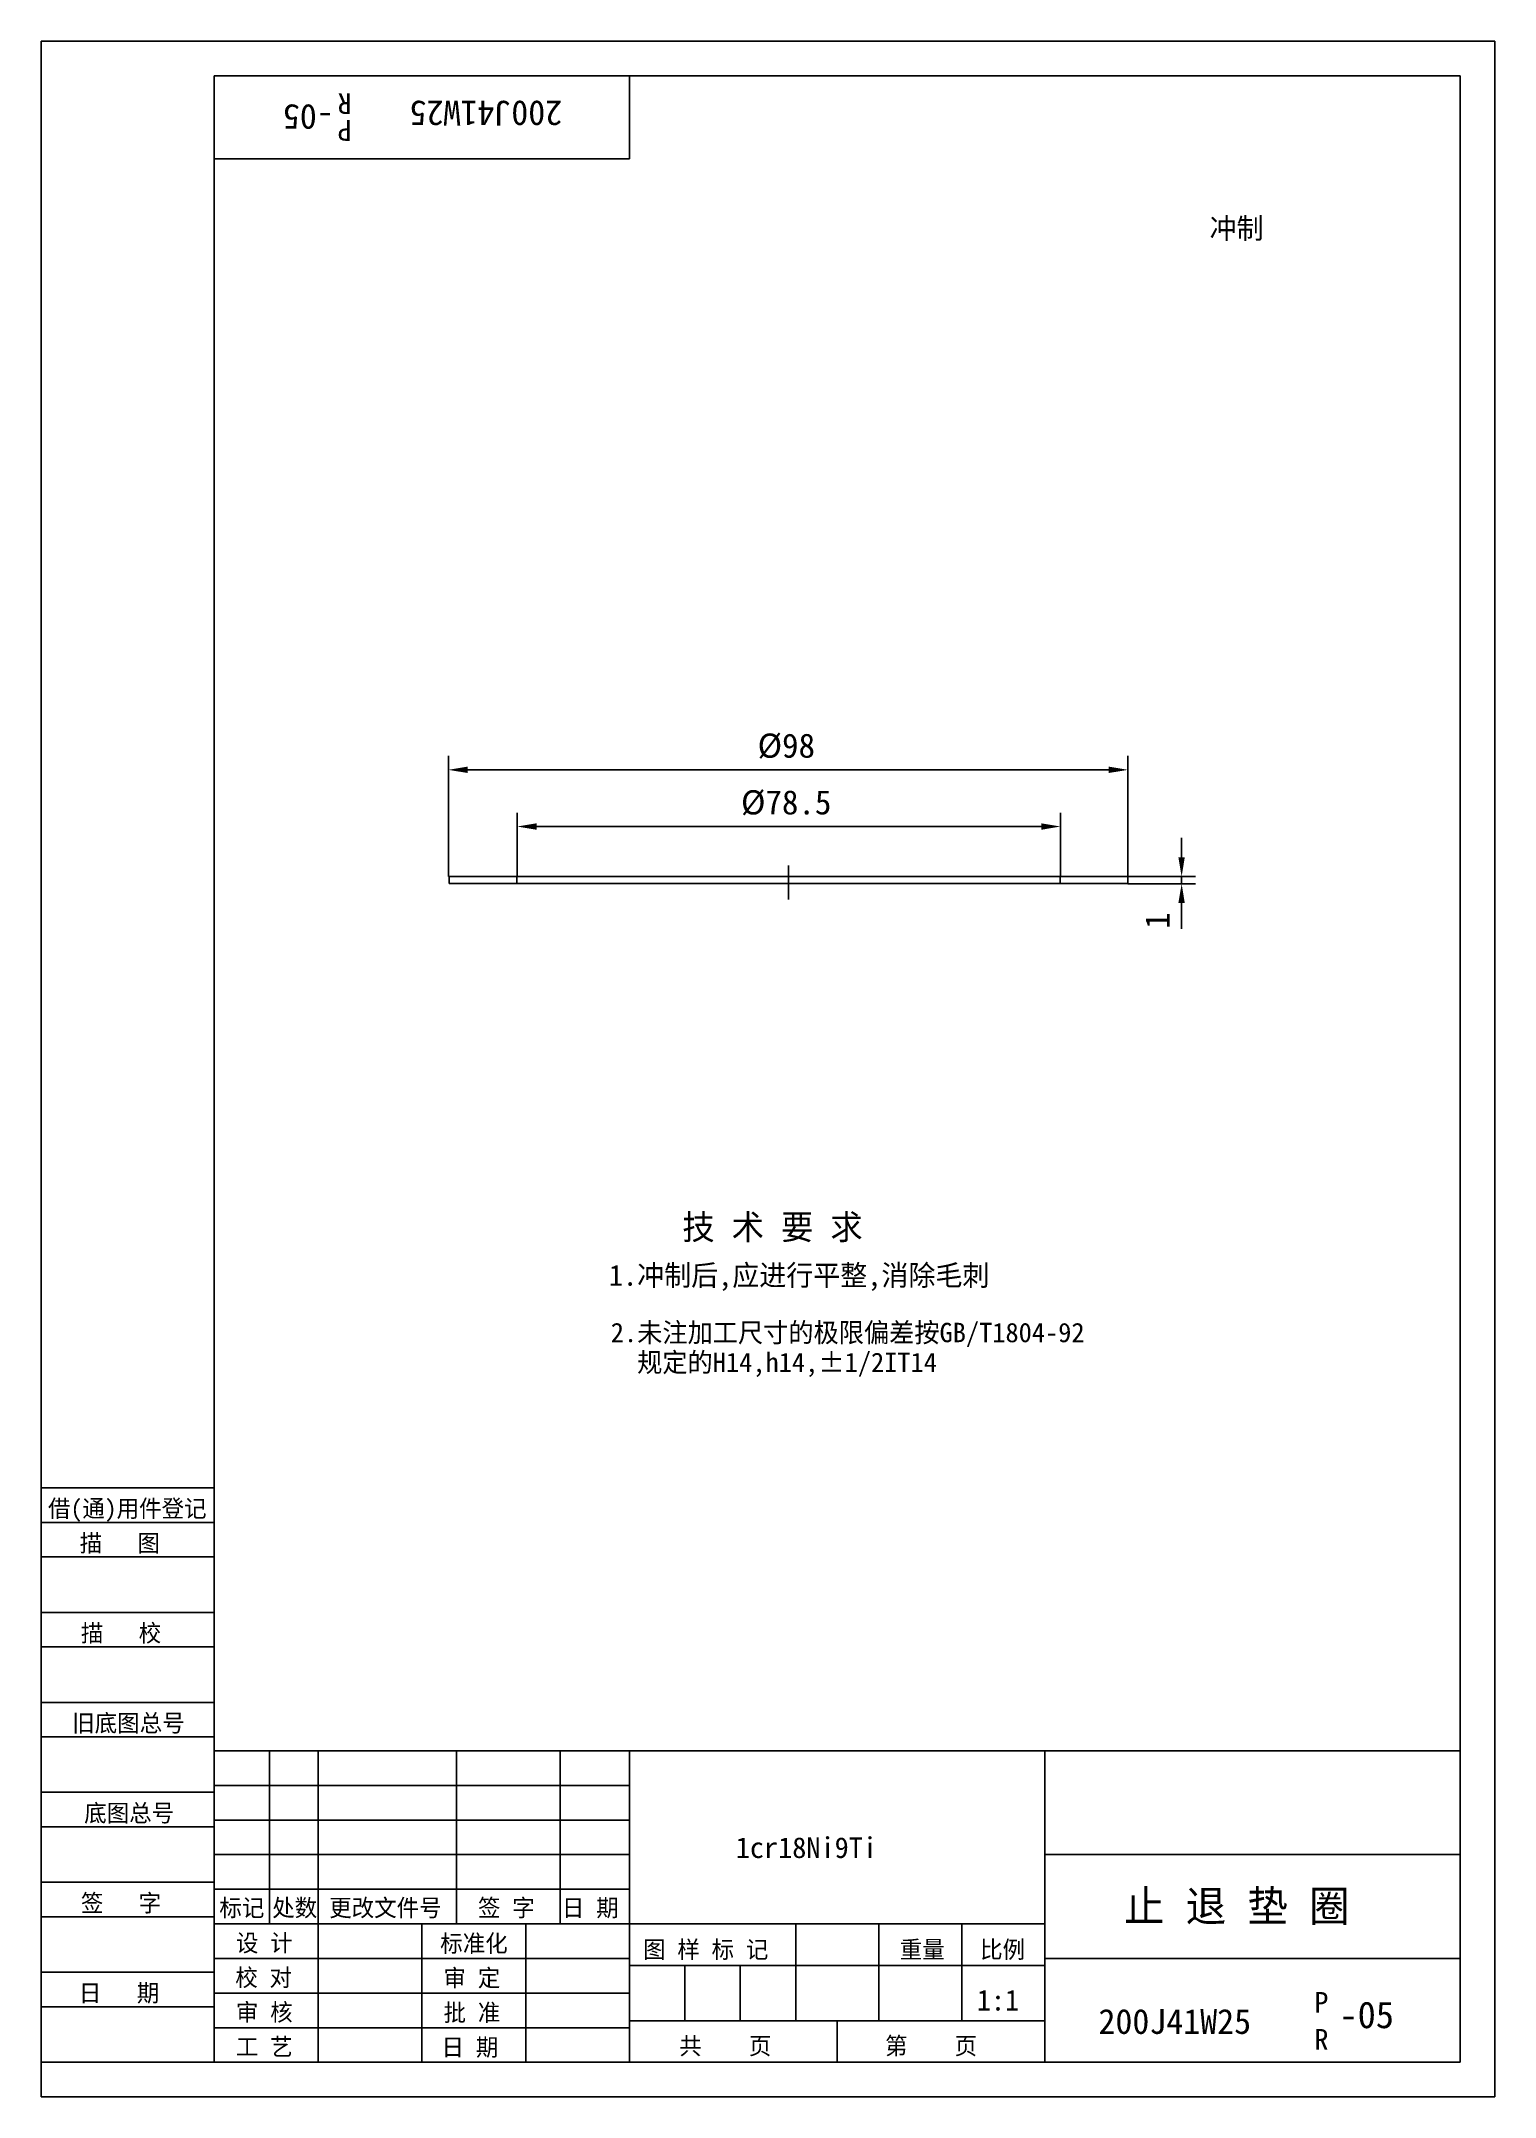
# Model space of a CAD drawing. Header units: metres. Extents: x 0 to 210, y 0 to 297.
import ezdxf

# ---------------------------------------------------------------- set-up
doc = ezdxf.new("R2010")
doc.units = ezdxf.units.M
for name, color, linetype in [('C', 6, 'Continuous'), ('D', 1, 'Continuous'), ('FL', 5, 'Continuous'), ('T', 7, 'Continuous'), ('TL', 4, 'Continuous')]:
    doc.layers.add(name, color=color, linetype=linetype)

# ---------------------------------------------------------------- blocks, each defined once
blk = doc.blocks.new('TUKUN4')
at = {"layer": 'FL'}
for p, q in [((0, 297), (0, 0)), ((210, 297), (0, 297)), ((210, 0), (210, 297)), ((0, 78), (25, 78)), ((0, 70), (25, 70)), ((0, 65), (25, 65)), ((0, 57), (25, 57)), ((0, 52), (25, 52)), ((33, 25), (33, 50)), ((40, 5), (40, 50)), ((60, 25), (60, 50)), ((75, 25), (75, 50)), ((25, 45), (85, 45)), ((0, 44), (25, 44)), ((0, 39), (25, 39)), ((25, 40), (85, 40)), ((25, 35), (85, 35)), ((0, 31), (25, 31)), ((25, 30), (85, 30)), ((0, 26), (25, 26)), ((70, 5), (70, 25)), ((0, 18), (25, 18)), ((25, 20), (85, 20)), ((25, 15), (85, 15)), ((0, 13), (25, 13)), ((25, 10), (85, 10)), ((0, 0), (210, 0))]:
    blk.add_line(p, q, dxfattribs=at)
at = {"layer": 'TL'}
for p, q in [((25, 5), (25, 292)), ((205, 292), (25, 292)), ((85, 292), (85, 280)), ((205, 5), (205, 292)), ((85, 280), (25, 280)), ((0, 88), (25, 88)), ((0, 83), (25, 83)), ((205, 50), (25, 50)), ((85, 5), (85, 50)), ((145, 5), (145, 50)), ((205, 35), (145, 35)), ((145, 25), (25, 25)), ((55, 5), (55, 25)), ((109, 11), (109, 25)), ((121, 11), (121, 25)), ((133, 11), (133, 25)), ((85, 19), (145, 19)), ((93, 11), (93, 19)), ((101, 11), (101, 19)), ((205, 20), (145, 20)), ((145, 11), (85, 11)), ((115, 5), (115, 11)), ((0, 5), (205, 5))]:
    blk.add_line(p, q, dxfattribs=at)
at = {"layer": 'T'}
for s, p in [('借(通)用件登记', (1, 83.76)), ('描   图', (5.56, 78.76)), ('描   校', (5.74, 65.76)), ('旧底图总号', (4.49, 52.76)), ('底图总号', (6.22, 39.76)), ('签   字', (5.74, 26.76)), ('标记', (25.75, 26.07)), ('处数', (33.38, 26.07)), ('更改文件号', (41.61, 26.07)), ('签 字', (63.1, 26.07)), ('日 期', (75.23, 26.07)), ('设 计', (28.14, 20.99)), ('标准化', (57.65, 20.93)), ('图 样 标 记', (86.95, 20.04)), ('重量', (124.03, 20.04)), ('比例', (135.64, 20.04)), ('校 对', (28.05, 15.99)), ('审 定', (58.13, 15.93)), ('日   期', (5.45, 13.76)), ('审 核', (28.14, 10.99)), ('批 准', (58.13, 10.93)), ('共    页', (92.18, 6.13)), ('第    页', (121.9, 6.13)), ('工 艺', (28.14, 5.99)), ('日 期', (57.84, 5.93))]:
    blk.add_text(s, height=2.5, dxfattribs=at).set_placement(p)

msp = doc.modelspace()

# ---------------------------------------------------------------- linework, layer by layer
at = {"layer": 'C'}
msp.add_line((107.94, 177.9), (107.94, 172.99), dxfattribs=at)
at = {"layer": 'D'}
for p, q in [((58.83, 176.33), (58.83, 193.72)), ((157, 176.33), (157, 193.72)), ((61.63, 191.72), (154.2, 191.72)), ((68.79, 176.33), (68.79, 185.53)), ((147.26, 176.33), (147.26, 185.53)), ((71.59, 183.53), (144.46, 183.53)), ((164.75, 179.1), (164.75, 181.9)), ((157, 176.3), (166.75, 176.3)), ((157, 175.26), (166.75, 175.26)), ((164.75, 176.3), (164.75, 175.26)), ((164.75, 172.46), (164.75, 169.66)), ((164.75, 169.66), (164.75, 168.74))]:
    msp.add_line(p, q, dxfattribs=at)
for points in [[(61.63, 192.19), (61.63, 191.26), (58.83, 191.72)], [(154.2, 192.19), (154.2, 191.26), (157, 191.72)], [(71.59, 184), (71.59, 183.06), (68.79, 183.53)], [(144.46, 184), (144.46, 183.06), (147.26, 183.53)], [(164.28, 179.1), (165.21, 179.1), (164.75, 176.3)], [(164.28, 172.46), (165.21, 172.46), (164.75, 175.26)]]:
    msp.add_solid(points, dxfattribs=at)
at = {"layer": 'TL'}
for p, q in [((58.94, 176.32), (68.69, 176.32)), ((58.94, 175.32), (58.94, 176.32)), ((68.69, 175.32), (58.94, 175.32)), ((68.69, 176.32), (107.94, 176.32)), ((107.94, 175.32), (68.69, 175.32)), ((68.7, 175.3), (68.7, 176.26)), ((147.22, 176.32), (107.97, 176.32)), ((107.97, 175.32), (147.22, 175.32)), ((147.2, 175.3), (147.2, 176.26)), ((156.97, 176.32), (147.22, 176.32)), ((147.22, 175.32), (156.97, 175.32)), ((156.97, 175.32), (156.97, 176.32))]:
    msp.add_line(p, q, dxfattribs=at)

# ---------------------------------------------------------------- block references
msp.add_blockref('TUKUN4', (0, 0), dxfattribs=at)

# ---------------------------------------------------------------- texts
at = {"layer": 'D'}
for s, height, rotation, p in [('R', 3, 180, (44.87, 289.46)), ('200J41W25', 3.6, 180, (75.27, 288.38)), ('-05', 3.6, 180, (42.27, 287.84)), ('P', 3, 180, (44.87, 285.59)), ('1', 3.5, 90, (163, 168.74))]:
    msp.add_text(s, height=height, rotation=rotation, dxfattribs=at).set_placement(p)
for s, height, p in [('冲制', 3, (168.79, 268.46)), ('%%c98', 3.5, (103.5, 193.47)), ('%%C78.5', 3.5, (101.1, 185.28)), ('技 术 要 求', 3.6, (92.62, 123.87)), ('1.冲制后,应进行平整,消除毛刺', 3, (82.02, 117.2)), ('2.未注加工尺寸的极限偏差按GB/T1804-92', 2.8, (82.29, 109.03)), ('  规定的H14,h14,%%P1/2IT14', 2.8, (82.29, 104.72)), ('1cr18Ni9Ti', 3, (100.34, 34.51)), ('止 退 垫 圈', 4.5, (156.42, 25.31)), ('1:1', 3, (135.16, 12.47)), ('P', 3, (183.92, 12.16)), ('200J41W25', 3.6, (152.74, 9.1)), ('-05', 3.85, (187.56, 9.93)), ('R', 3, (183.92, 6.81))]:
    msp.add_text(s, height=height, dxfattribs=at).set_placement(p)

doc.saveas('drawing.dxf')
